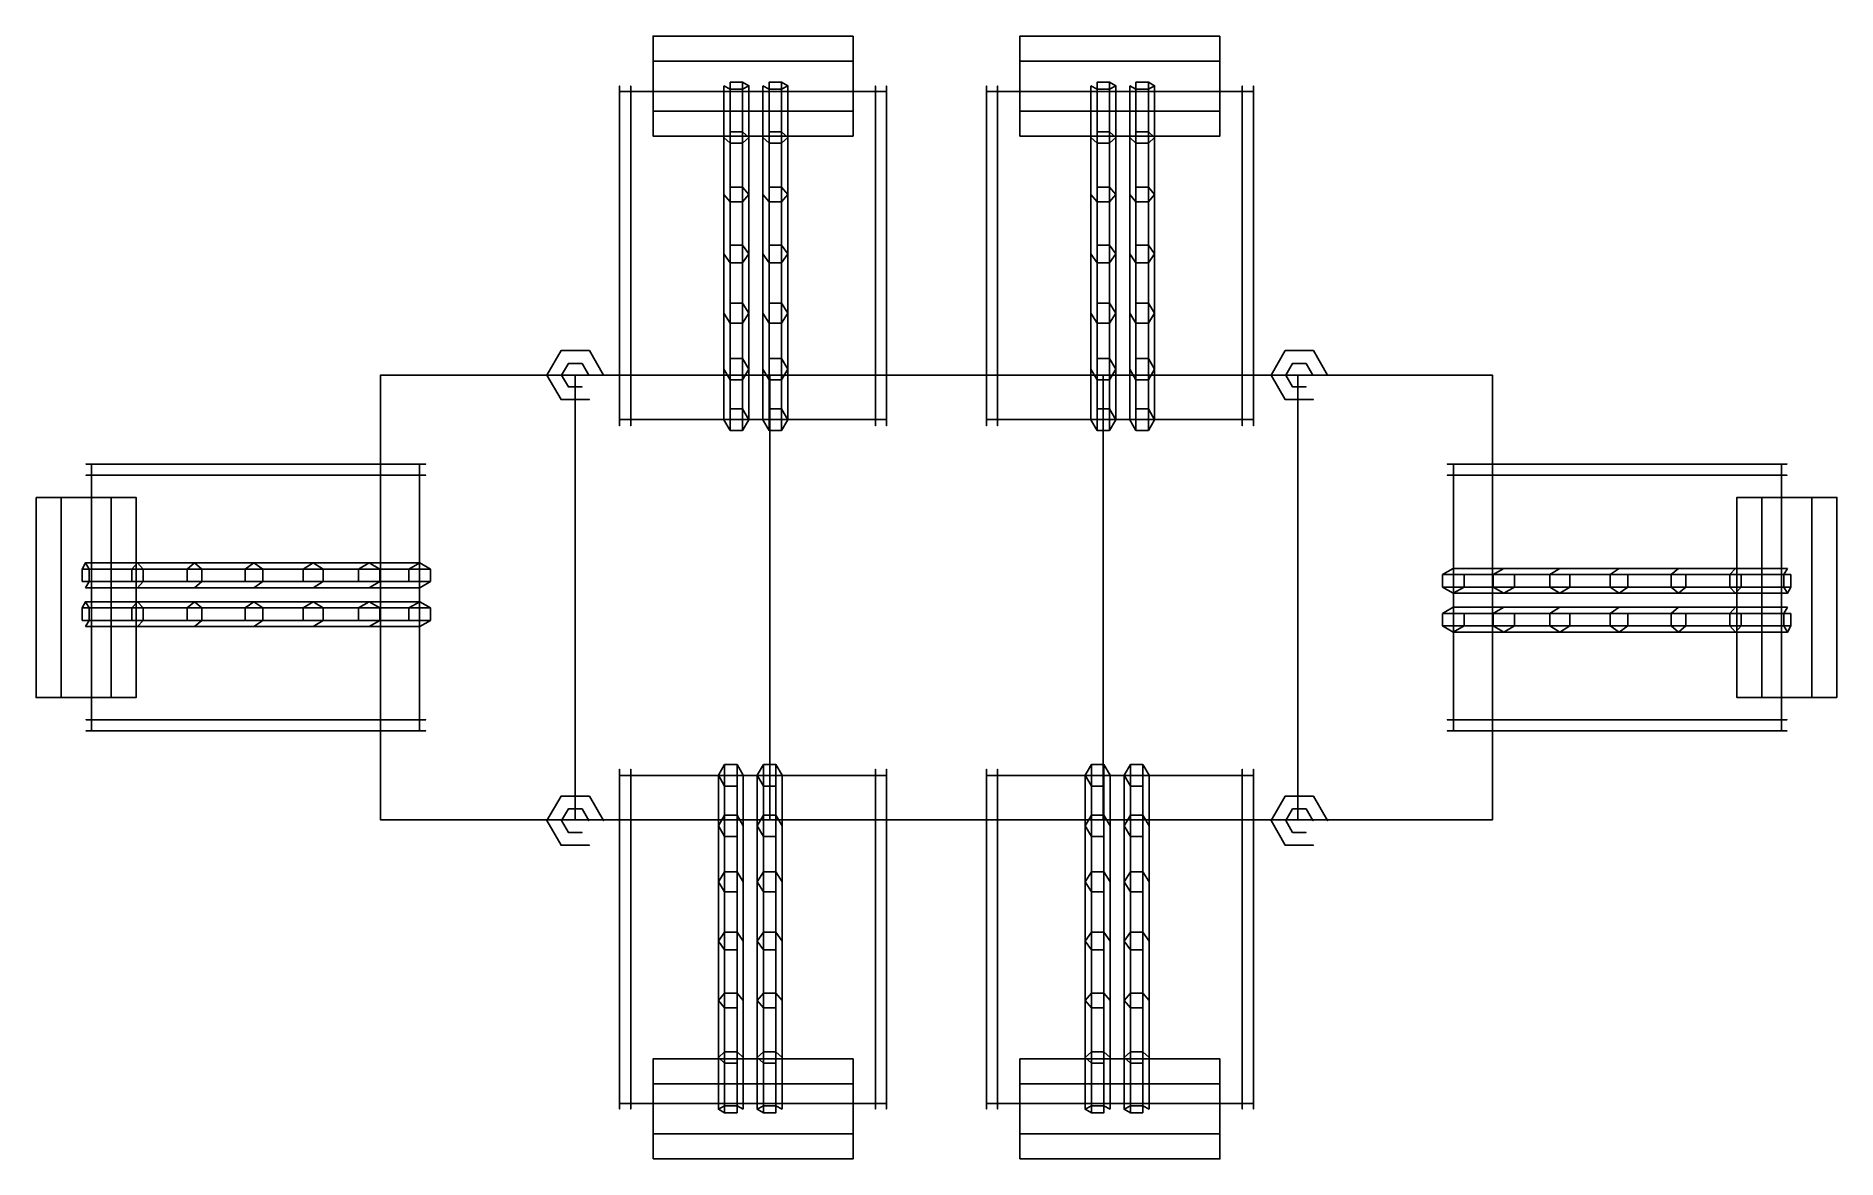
# Model space of a CAD drawing. Extents: x -262 to 62, y -61 to 141.
import ezdxf

# ---------------------------------------------------------------- set-up
doc = ezdxf.new("R2010")
doc.units = 0
doc.header["$LTSCALE"] = 20
doc.header["$MEASUREMENT"] = 0
doc.layers.get('0').update_dxf_attribs({"linetype": 'CONTINUOUS'})

msp = doc.modelspace()

# ---------------------------------------------------------------- linework, layer by layer
at = {"color": 0, "linetype": 'BYBLOCK', "extrusion": (1, 0, 0)}
for p, q in [((-157, 72, 59), (-157, 131, 57)), ((-109, 72, 59), (-109, 131, 57)), ((-109, 72, 59), (-109, 131, 57)), ((-91, 72, 59), (-91, 131, 57)), ((-43, 72, 59), (-43, 131, 57)), ((-43, 72, 59), (-43, 131, 57))]:
    msp.add_line(p, q, dxfattribs=at)
at = {"color": 0, "linetype": 'BYBLOCK'}
for p, q in [((-165, 0, 78), (-165, 80, 78)), ((-130, 0, 78.2), (-130, 80, 78.2)), ((-70, 80, 78.2), (-70, 0, 78.2)), ((-35, 0, 78), (-35, 80, 78))]:
    msp.add_line(p, q, dxfattribs=at)
at = {"color": 0, "linetype": 'BYBLOCK', "extrusion": (0, 1, 0)}
for p, q in [((-193, 64, 59), (-252, 64, 57)), ((-193, 64, 59), (-252, 64, 57)), ((-193, 16, 59), (-252, 16, 57))]:
    msp.add_line(p, q, dxfattribs=at)
at = {"color": 0, "linetype": 'BYBLOCK', "extrusion": (0, -1, 0)}
for p, q in [((-7, 64, 59), (52, 64, 57)), ((-7, 16, 59), (52, 16, 57)), ((-7, 16, 59), (52, 16, 57))]:
    msp.add_line(p, q, dxfattribs=at)
at = {"color": 0, "linetype": 'BYBLOCK', "extrusion": (-1, 0, 0)}
for p, q in [((-157, 8, 59), (-157, -51, 57)), ((-157, 8, 59), (-157, -51, 57)), ((-109, 8, 59), (-109, -51, 57)), ((-91, 8, 59), (-91, -51, 57)), ((-91, 8, 59), (-91, -51, 57)), ((-43, 8, 59), (-43, -51, 57))]:
    msp.add_line(p, q, dxfattribs=at)
at = {"color": 0, "linetype": 'BYBLOCK', "extrusion": (1, 0, 0)}
for elevation in [-157, -155, -111, -109, -91, -89, -45, -43]:
    msp.add_lwpolyline([(131, 81), (132, 81), (132, 0), (70.9, 0), (70.9, 58.59), (72, 58.59), (72, 1), (131, 1)], close=True, dxfattribs=dict(at, elevation=elevation))
at = {"color": 0, "linetype": 'BYBLOCK', "extrusion": (0, 1, 0)}
for elevation in [64, 62, 18, 16]:
    msp.add_lwpolyline([(252, 81), (253, 81), (253, 0), (191.9, 0), (191.9, 58.59), (193, 58.59), (193, 1), (252, 1)], close=True, dxfattribs=dict(at, elevation=elevation))
at = {"color": 0, "linetype": 'BYBLOCK', "extrusion": (0, -1, 0)}
for elevation in [-64, -62, -18, -16]:
    msp.add_lwpolyline([(52, 81), (53, 81), (53, 0), (-8.1, 0), (-8.1, 58.59), (-7, 58.59), (-7, 1), (52, 1)], close=True, dxfattribs=dict(at, elevation=elevation))
at = {"color": 0, "linetype": 'BYBLOCK', "extrusion": (-1, 0, 0)}
for elevation in [157, 155, 111, 109, 91, 89, 45, 43]:
    msp.add_lwpolyline([(51, 81), (52, 81), (52, 0), (-9.1, 0), (-9.1, 58.59), (-8, 58.59), (-8, 1), (51, 1)], close=True, dxfattribs=dict(at, elevation=elevation))
at = {"color": 0, "linetype": 'BYBLOCK'}
for points in [[(-109, 72, 59), (-157, 72, 59), (-157, 131, 57), (-109, 131, 57)], [(-109, 72, 59), (-157, 72, 59), (-157, 131, 57), (-109, 131, 57)], [(-109, 72, 59), (-157, 72, 59), (-157, 131, 57), (-109, 131, 57)], [(-109, 72, 61), (-157, 72, 61), (-157, 131, 59), (-109, 131, 59)], [(-157, 72, 61), (-157, 72, 58.59), (-157, 131, 57), (-157, 131, 59)], [(-157, 131, 59), (-157, 131, 57), (-109, 131, 56.87), (-109, 131, 59)], [(-109, 131, 57), (-109, 72, 59), (-109, 72, 61), (-109, 131, 59)], [(-43, 72, 59), (-91, 72, 59), (-91, 131, 57), (-43, 131, 57)], [(-43, 72, 59), (-91, 72, 59), (-91, 131, 57), (-43, 131, 57)], [(-43, 72, 59), (-91, 72, 59), (-91, 131, 57), (-43, 131, 57)], [(-43, 72, 61), (-91, 72, 61), (-91, 131, 59), (-43, 131, 59)], [(-91, 72, 61), (-91, 72, 58.59), (-91, 131, 57), (-91, 131, 59)], [(-91, 131, 59), (-91, 131, 57), (-43, 131, 56.87), (-43, 131, 59)], [(-43, 131, 57), (-43, 72, 59), (-43, 72, 61), (-43, 131, 59)], [(-200, 0, 78), (-200, 80, 78), (0, 80, 78), (0, 0, 78)], [(-200, 0, 78), (-200, 80, 78), (0, 80, 78), (0, 0, 78)], [(-200, 0, 78), (-200, 80, 78), (0, 80, 78), (0, 0, 78)], [(-200, 80, 78), (0, 80, 78), (0, 80, 74), (-200, 80, 74)], [(-200, 0, 78), (-200, 80, 78), (-200, 80, 74), (-200, 0, 74)], [(0, 0, 78), (0, 80, 78), (0, 80, 74), (0, 0, 74)], [(-109, 72, 61), (-157, 72, 61), (-157, 72, 58.59), (-109, 72, 58.59)], [(-43, 72, 61), (-91, 72, 61), (-91, 72, 58.59), (-43, 72, 58.59)], [(-193, 64, 59), (-193, 16, 59), (-252, 16, 57), (-252, 64, 57)], [(-193, 64, 59), (-193, 16, 59), (-252, 16, 57), (-252, 64, 57)], [(-193, 64, 59), (-193, 16, 59), (-252, 16, 57), (-252, 64, 57)], [(-193, 64, 61), (-193, 16, 61), (-252, 16, 59), (-252, 64, 59)], [(-252, 16, 59), (-252, 16, 57), (-252, 64, 56.87), (-252, 64, 59)], [(-252, 64, 57), (-193, 64, 59), (-193, 64, 61), (-252, 64, 59)], [(-193, 64, 61), (-193, 16, 61), (-193, 16, 58.59), (-193, 64, 58.59)], [(-7, 16, 59), (-7, 64, 59), (52, 64, 57), (52, 16, 57)], [(-7, 16, 59), (-7, 64, 59), (52, 64, 57), (52, 16, 57)], [(-7, 16, 59), (-7, 64, 59), (52, 64, 57), (52, 16, 57)], [(-7, 16, 61), (-7, 64, 61), (52, 64, 59), (52, 16, 59)], [(-7, 64, 61), (-7, 64, 58.59), (52, 64, 57), (52, 64, 59)], [(-7, 16, 61), (-7, 64, 61), (-7, 64, 58.59), (-7, 16, 58.59)], [(52, 64, 59), (52, 64, 57), (52, 16, 56.87), (52, 16, 59)], [(-193, 16, 61), (-193, 16, 58.59), (-252, 16, 57), (-252, 16, 59)], [(52, 16, 57), (-7, 16, 59), (-7, 16, 61), (52, 16, 59)], [(-157, 8, 59), (-109, 8, 59), (-109, -51, 57), (-157, -51, 57)], [(-157, 8, 59), (-109, 8, 59), (-109, -51, 57), (-157, -51, 57)], [(-157, 8, 59), (-109, 8, 59), (-109, -51, 57), (-157, -51, 57)], [(-157, 8, 61), (-109, 8, 61), (-109, -51, 59), (-157, -51, 59)], [(-157, 8, 61), (-109, 8, 61), (-109, 8, 58.59), (-157, 8, 58.59)], [(-157, -51, 57), (-157, 8, 59), (-157, 8, 61), (-157, -51, 59)], [(-109, 8, 61), (-109, 8, 58.59), (-109, -51, 57), (-109, -51, 59)], [(-91, 8, 59), (-43, 8, 59), (-43, -51, 57), (-91, -51, 57)], [(-91, 8, 59), (-43, 8, 59), (-43, -51, 57), (-91, -51, 57)], [(-91, 8, 59), (-43, 8, 59), (-43, -51, 57), (-91, -51, 57)], [(-91, 8, 61), (-43, 8, 61), (-43, -51, 59), (-91, -51, 59)], [(-91, 8, 61), (-43, 8, 61), (-43, 8, 58.59), (-91, 8, 58.59)], [(-91, -51, 57), (-91, 8, 59), (-91, 8, 61), (-91, -51, 59)], [(-43, 8, 61), (-43, 8, 58.59), (-43, -51, 57), (-43, -51, 59)], [(-200, 0, 78), (0, 0, 78), (0, 0, 74), (-200, 0, 74)], [(-109, -51, 59), (-109, -51, 57), (-157, -51, 56.87), (-157, -51, 59)], [(-43, -51, 59), (-43, -51, 57), (-91, -51, 56.87), (-91, -51, 59)]]:
    msp.add_3dface(points, dxfattribs=at)

# ---------------------------------------------------------------- meshes
mesh = msp.add_polymesh((2, 6), dxfattribs=dict(at, n_close=True))
for k, corner in enumerate([(-115, 141, 80.87), (-115, 136.5, 88.67), (-115, 127.5, 88.67), (-115, 123, 80.87), (-115, 127.5, 73.08), (-115, 136.5, 73.08), (-151, 141, 80.87), (-151, 136.5, 88.67), (-151, 127.5, 88.67), (-151, 123, 80.87), (-151, 127.5, 73.08), (-151, 136.5, 73.08)]):
    mesh.set_mesh_vertex(divmod(k, 6), corner)
mesh = msp.add_polymesh((2, 6), dxfattribs=dict(at, n_close=True))
for k, corner in enumerate([(-49, 141, 80.87), (-49, 136.5, 88.67), (-49, 127.5, 88.67), (-49, 123, 80.87), (-49, 127.5, 73.08), (-49, 136.5, 73.08), (-85, 141, 80.87), (-85, 136.5, 88.67), (-85, 127.5, 88.67), (-85, 123, 80.87), (-85, 127.5, 73.08), (-85, 136.5, 73.08)]):
    mesh.set_mesh_vertex(divmod(k, 6), corner)
mesh = msp.add_polymesh((7, 6), dxfattribs=dict(at, n_close=True))
for k, corner in enumerate([(-138.24, 132.07, 57.1), (-137.12, 131.44, 55.27), (-134.88, 131.44, 55.27), (-133.76, 132.07, 57.1), (-134.88, 132.69, 58.93), (-137.12, 132.69, 58.93), (-138.24, 122.73, 51.81), (-137.12, 121.73, 50.16), (-134.88, 121.73, 50.16), (-133.76, 122.73, 51.81), (-134.88, 123.74, 53.47), (-137.12, 123.74, 53.47), (-138.24, 112.49, 48.64), (-137.12, 111.15, 47.24), (-134.88, 111.15, 47.24), (-133.76, 112.49, 48.64), (-134.88, 113.82, 50.05), (-137.12, 113.82, 50.05), (-138.24, 101.8, 47.73), (-137.12, 100.19, 46.65), (-134.88, 100.19, 46.65), (-133.76, 101.8, 47.73), (-134.88, 103.4, 48.82), (-137.12, 103.4, 48.82), (-138.24, 91.16, 49.13), (-137.12, 89.36, 48.41), (-134.88, 89.36, 48.41), (-133.76, 91.16, 49.13), (-134.88, 92.96, 49.84), (-137.12, 92.96, 49.84), (-138.24, 81.07, 52.76), (-137.12, 79.16, 52.44), (-134.88, 79.16, 52.44), (-133.76, 81.07, 52.76), (-134.88, 82.98, 53.08), (-137.12, 82.98, 53.08), (-138.24, 71.98, 58.47), (-137.12, 70.05, 58.57), (-134.88, 70.05, 58.57), (-133.76, 71.98, 58.47), (-134.88, 73.92, 58.37), (-137.12, 73.92, 58.37)]):
    mesh.set_mesh_vertex(divmod(k, 6), corner)
mesh = msp.add_polymesh((7, 6), dxfattribs=dict(at, n_close=True))
for k, corner in enumerate([(-131.24, 132.07, 57.1), (-130.12, 131.44, 55.27), (-127.88, 131.44, 55.27), (-126.76, 132.07, 57.1), (-127.88, 132.69, 58.93), (-130.12, 132.69, 58.93), (-131.24, 122.73, 51.81), (-130.12, 121.73, 50.16), (-127.88, 121.73, 50.16), (-126.76, 122.73, 51.81), (-127.88, 123.74, 53.47), (-130.12, 123.74, 53.47), (-131.24, 112.49, 48.64), (-130.12, 111.15, 47.24), (-127.88, 111.15, 47.24), (-126.76, 112.49, 48.64), (-127.88, 113.82, 50.05), (-130.12, 113.82, 50.05), (-131.24, 101.8, 47.73), (-130.12, 100.19, 46.65), (-127.88, 100.19, 46.65), (-126.76, 101.8, 47.73), (-127.88, 103.4, 48.82), (-130.12, 103.4, 48.82), (-131.24, 91.16, 49.13), (-130.12, 89.36, 48.41), (-127.88, 89.36, 48.41), (-126.76, 91.16, 49.13), (-127.88, 92.96, 49.84), (-130.12, 92.96, 49.84), (-131.24, 81.07, 52.76), (-130.12, 79.16, 52.44), (-127.88, 79.16, 52.44), (-126.76, 81.07, 52.76), (-127.88, 82.98, 53.08), (-130.12, 82.98, 53.08), (-131.24, 71.98, 58.47), (-130.12, 70.05, 58.57), (-127.88, 70.05, 58.57), (-126.76, 71.98, 58.47), (-127.88, 73.92, 58.37), (-130.12, 73.92, 58.37)]):
    mesh.set_mesh_vertex(divmod(k, 6), corner)
mesh = msp.add_polymesh((7, 6), dxfattribs=dict(at, n_close=True))
for k, corner in enumerate([(-72.24, 132.07, 57.1), (-71.12, 131.44, 55.27), (-68.88, 131.44, 55.27), (-67.76, 132.07, 57.1), (-68.88, 132.69, 58.93), (-71.12, 132.69, 58.93), (-72.24, 122.73, 51.81), (-71.12, 121.73, 50.16), (-68.88, 121.73, 50.16), (-67.76, 122.73, 51.81), (-68.88, 123.74, 53.47), (-71.12, 123.74, 53.47), (-72.24, 112.49, 48.64), (-71.12, 111.15, 47.24), (-68.88, 111.15, 47.24), (-67.76, 112.49, 48.64), (-68.88, 113.82, 50.05), (-71.12, 113.82, 50.05), (-72.24, 101.8, 47.73), (-71.12, 100.19, 46.65), (-68.88, 100.19, 46.65), (-67.76, 101.8, 47.73), (-68.88, 103.4, 48.82), (-71.12, 103.4, 48.82), (-72.24, 91.16, 49.13), (-71.12, 89.36, 48.41), (-68.88, 89.36, 48.41), (-67.76, 91.16, 49.13), (-68.88, 92.96, 49.84), (-71.12, 92.96, 49.84), (-72.24, 81.07, 52.76), (-71.12, 79.16, 52.44), (-68.88, 79.16, 52.44), (-67.76, 81.07, 52.76), (-68.88, 82.98, 53.08), (-71.12, 82.98, 53.08), (-72.24, 71.98, 58.47), (-71.12, 70.05, 58.57), (-68.88, 70.05, 58.57), (-67.76, 71.98, 58.47), (-68.88, 73.92, 58.37), (-71.12, 73.92, 58.37)]):
    mesh.set_mesh_vertex(divmod(k, 6), corner)
mesh = msp.add_polymesh((7, 6), dxfattribs=dict(at, n_close=True))
for k, corner in enumerate([(-65.24, 132.07, 57.1), (-64.12, 131.44, 55.27), (-61.88, 131.44, 55.27), (-60.76, 132.07, 57.1), (-61.88, 132.69, 58.93), (-64.12, 132.69, 58.93), (-65.24, 122.73, 51.81), (-64.12, 121.73, 50.16), (-61.88, 121.73, 50.16), (-60.76, 122.73, 51.81), (-61.88, 123.74, 53.47), (-64.12, 123.74, 53.47), (-65.24, 112.49, 48.64), (-64.12, 111.15, 47.24), (-61.88, 111.15, 47.24), (-60.76, 112.49, 48.64), (-61.88, 113.82, 50.05), (-64.12, 113.82, 50.05), (-65.24, 101.8, 47.73), (-64.12, 100.19, 46.65), (-61.88, 100.19, 46.65), (-60.76, 101.8, 47.73), (-61.88, 103.4, 48.82), (-64.12, 103.4, 48.82), (-65.24, 91.16, 49.13), (-64.12, 89.36, 48.41), (-61.88, 89.36, 48.41), (-60.76, 91.16, 49.13), (-61.88, 92.96, 49.84), (-64.12, 92.96, 49.84), (-65.24, 81.07, 52.76), (-64.12, 79.16, 52.44), (-61.88, 79.16, 52.44), (-60.76, 81.07, 52.76), (-61.88, 82.98, 53.08), (-64.12, 82.98, 53.08), (-65.24, 71.98, 58.47), (-64.12, 70.05, 58.57), (-61.88, 70.05, 58.57), (-60.76, 71.98, 58.47), (-61.88, 73.92, 58.37), (-64.12, 73.92, 58.37)]):
    mesh.set_mesh_vertex(divmod(k, 6), corner)
mesh = msp.add_polymesh((2, 6), dxfattribs=dict(at, n_close=True))
for k, corner in enumerate([(-159.91, 80, 74), (-162.45, 84.41, 74), (-167.55, 84.41, 74), (-170.09, 80, 74), (-167.55, 75.59, 74), (-162.45, 75.59, 74), (-159.91, 80), (-162.45, 84.41), (-167.55, 84.41), (-170.09, 80), (-167.55, 75.59), (-162.45, 75.59)]):
    mesh.set_mesh_vertex(divmod(k, 6), corner)
mesh = msp.add_polymesh((2, 6), dxfattribs=dict(at, n_close=True))
for k, corner in enumerate([(-29.63, 80, 74), (-32.18, 84.41, 74), (-37.27, 84.41, 74), (-39.82, 80, 74), (-37.27, 75.59, 74), (-32.18, 75.59, 74), (-29.63, 80), (-32.18, 84.41), (-37.27, 84.41), (-39.82, 80), (-37.27, 75.59), (-32.18, 75.59)]):
    mesh.set_mesh_vertex(divmod(k, 6), corner)
mesh = msp.add_polymesh((2, 6), dxfattribs=dict(at, n_close=True))
for k, corner in enumerate([(-162.55, 80, 74), (-163.77, 82.12, 74), (-166.23, 82.12, 74), (-167.45, 80, 74), (-166.23, 77.88, 74), (-163.77, 77.88, 74), (-162.55, 80), (-163.77, 82.12), (-166.23, 82.12), (-167.45, 80), (-166.23, 77.88), (-163.77, 77.88)]):
    mesh.set_mesh_vertex(divmod(k, 6), corner)
mesh = msp.add_polymesh((2, 6), dxfattribs=dict(at, n_close=True))
for k, corner in enumerate([(-32.27, 80, 74), (-33.5, 82.12, 74), (-35.95, 82.12, 74), (-37.18, 80, 74), (-35.95, 77.88, 74), (-33.5, 77.88, 74), (-32.27, 80), (-33.5, 82.12), (-35.95, 82.12), (-37.18, 80), (-35.95, 77.88), (-33.5, 77.88)]):
    mesh.set_mesh_vertex(divmod(k, 6), corner)
mesh = msp.add_polymesh((2, 6), dxfattribs=dict(at, n_close=True))
for k, corner in enumerate([(-262, 58, 80.87), (-257.5, 58, 88.67), (-248.5, 58, 88.67), (-244, 58, 80.87), (-248.5, 58, 73.08), (-257.5, 58, 73.08), (-262, 22, 80.87), (-257.5, 22, 88.67), (-248.5, 22, 88.67), (-244, 22, 80.87), (-248.5, 22, 73.08), (-257.5, 22, 73.08)]):
    mesh.set_mesh_vertex(divmod(k, 6), corner)
mesh = msp.add_polymesh((2, 6), dxfattribs=dict(at, n_close=True))
for k, corner in enumerate([(62, 22, 80.87), (57.5, 22, 88.67), (48.5, 22, 88.67), (44, 22, 80.87), (48.5, 22, 73.08), (57.5, 22, 73.08), (62, 58, 80.87), (57.5, 58, 88.67), (48.5, 58, 88.67), (44, 58, 80.87), (48.5, 58, 73.08), (57.5, 58, 73.08)]):
    mesh.set_mesh_vertex(divmod(k, 6), corner)
mesh = msp.add_polymesh((7, 6), dxfattribs=dict(at, n_close=True))
for k, corner in enumerate([(-253.07, 41.76, 57.1), (-252.44, 42.88, 55.27), (-252.44, 45.12, 55.27), (-253.07, 46.24, 57.1), (-253.69, 45.12, 58.93), (-253.69, 42.88, 58.93), (-243.73, 41.76, 51.81), (-242.73, 42.88, 50.16), (-242.73, 45.12, 50.16), (-243.73, 46.24, 51.81), (-244.74, 45.12, 53.47), (-244.74, 42.88, 53.47), (-233.49, 41.76, 48.64), (-232.15, 42.88, 47.24), (-232.15, 45.12, 47.24), (-233.49, 46.24, 48.64), (-234.82, 45.12, 50.05), (-234.82, 42.88, 50.05), (-222.8, 41.76, 47.73), (-221.19, 42.88, 46.65), (-221.19, 45.12, 46.65), (-222.8, 46.24, 47.73), (-224.4, 45.12, 48.82), (-224.4, 42.88, 48.82), (-212.16, 41.76, 49.13), (-210.36, 42.88, 48.41), (-210.36, 45.12, 48.41), (-212.16, 46.24, 49.13), (-213.96, 45.12, 49.84), (-213.96, 42.88, 49.84), (-202.07, 41.76, 52.76), (-200.16, 42.88, 52.44), (-200.16, 45.12, 52.44), (-202.07, 46.24, 52.76), (-203.98, 45.12, 53.08), (-203.98, 42.88, 53.08), (-192.98, 41.76, 58.47), (-191.05, 42.88, 58.57), (-191.05, 45.12, 58.57), (-192.98, 46.24, 58.47), (-194.92, 45.12, 58.37), (-194.92, 42.88, 58.37)]):
    mesh.set_mesh_vertex(divmod(k, 6), corner)
mesh = msp.add_polymesh((7, 6), dxfattribs=dict(at, n_close=True))
for k, corner in enumerate([(53.07, 45.24, 57.1), (52.44, 44.12, 55.27), (52.44, 41.88, 55.27), (53.07, 40.76, 57.1), (53.69, 41.88, 58.93), (53.69, 44.12, 58.93), (43.73, 45.24, 51.81), (42.73, 44.12, 50.16), (42.73, 41.88, 50.16), (43.73, 40.76, 51.81), (44.74, 41.88, 53.47), (44.74, 44.12, 53.47), (33.49, 45.24, 48.64), (32.15, 44.12, 47.24), (32.15, 41.88, 47.24), (33.49, 40.76, 48.64), (34.82, 41.88, 50.05), (34.82, 44.12, 50.05), (22.8, 45.24, 47.73), (21.19, 44.12, 46.65), (21.19, 41.88, 46.65), (22.8, 40.76, 47.73), (24.4, 41.88, 48.82), (24.4, 44.12, 48.82), (12.16, 45.24, 49.13), (10.36, 44.12, 48.41), (10.36, 41.88, 48.41), (12.16, 40.76, 49.13), (13.96, 41.88, 49.84), (13.96, 44.12, 49.84), (2.07, 45.24, 52.76), (0.16, 44.12, 52.44), (0.16, 41.88, 52.44), (2.07, 40.76, 52.76), (3.98, 41.88, 53.08), (3.98, 44.12, 53.08), (-7.02, 45.24, 58.47), (-8.95, 44.12, 58.57), (-8.95, 41.88, 58.57), (-7.02, 40.76, 58.47), (-5.08, 41.88, 58.37), (-5.08, 44.12, 58.37)]):
    mesh.set_mesh_vertex(divmod(k, 6), corner)
mesh = msp.add_polymesh((7, 6), dxfattribs=dict(at, n_close=True))
for k, corner in enumerate([(-253.07, 34.76, 57.1), (-252.44, 35.88, 55.27), (-252.44, 38.12, 55.27), (-253.07, 39.24, 57.1), (-253.69, 38.12, 58.93), (-253.69, 35.88, 58.93), (-243.73, 34.76, 51.81), (-242.73, 35.88, 50.16), (-242.73, 38.12, 50.16), (-243.73, 39.24, 51.81), (-244.74, 38.12, 53.47), (-244.74, 35.88, 53.47), (-233.49, 34.76, 48.64), (-232.15, 35.88, 47.24), (-232.15, 38.12, 47.24), (-233.49, 39.24, 48.64), (-234.82, 38.12, 50.05), (-234.82, 35.88, 50.05), (-222.8, 34.76, 47.73), (-221.19, 35.88, 46.65), (-221.19, 38.12, 46.65), (-222.8, 39.24, 47.73), (-224.4, 38.12, 48.82), (-224.4, 35.88, 48.82), (-212.16, 34.76, 49.13), (-210.36, 35.88, 48.41), (-210.36, 38.12, 48.41), (-212.16, 39.24, 49.13), (-213.96, 38.12, 49.84), (-213.96, 35.88, 49.84), (-202.07, 34.76, 52.76), (-200.16, 35.88, 52.44), (-200.16, 38.12, 52.44), (-202.07, 39.24, 52.76), (-203.98, 38.12, 53.08), (-203.98, 35.88, 53.08), (-192.98, 34.76, 58.47), (-191.05, 35.88, 58.57), (-191.05, 38.12, 58.57), (-192.98, 39.24, 58.47), (-194.92, 38.12, 58.37), (-194.92, 35.88, 58.37)]):
    mesh.set_mesh_vertex(divmod(k, 6), corner)
mesh = msp.add_polymesh((7, 6), dxfattribs=dict(at, n_close=True))
for k, corner in enumerate([(53.07, 38.24, 57.1), (52.44, 37.12, 55.27), (52.44, 34.88, 55.27), (53.07, 33.76, 57.1), (53.69, 34.88, 58.93), (53.69, 37.12, 58.93), (43.73, 38.24, 51.81), (42.73, 37.12, 50.16), (42.73, 34.88, 50.16), (43.73, 33.76, 51.81), (44.74, 34.88, 53.47), (44.74, 37.12, 53.47), (33.49, 38.24, 48.64), (32.15, 37.12, 47.24), (32.15, 34.88, 47.24), (33.49, 33.76, 48.64), (34.82, 34.88, 50.05), (34.82, 37.12, 50.05), (22.8, 38.24, 47.73), (21.19, 37.12, 46.65), (21.19, 34.88, 46.65), (22.8, 33.76, 47.73), (24.4, 34.88, 48.82), (24.4, 37.12, 48.82), (12.16, 38.24, 49.13), (10.36, 37.12, 48.41), (10.36, 34.88, 48.41), (12.16, 33.76, 49.13), (13.96, 34.88, 49.84), (13.96, 37.12, 49.84), (2.07, 38.24, 52.76), (0.16, 37.12, 52.44), (0.16, 34.88, 52.44), (2.07, 33.76, 52.76), (3.98, 34.88, 53.08), (3.98, 37.12, 53.08), (-7.02, 38.24, 58.47), (-8.95, 37.12, 58.57), (-8.95, 34.88, 58.57), (-7.02, 33.76, 58.47), (-5.08, 34.88, 58.37), (-5.08, 37.12, 58.37)]):
    mesh.set_mesh_vertex(divmod(k, 6), corner)
mesh = msp.add_polymesh((7, 6), dxfattribs=dict(at, n_close=True))
for k, corner in enumerate([(-134.76, -52.07, 57.1), (-135.88, -51.44, 55.27), (-138.12, -51.44, 55.27), (-139.24, -52.07, 57.1), (-138.12, -52.69, 58.93), (-135.88, -52.69, 58.93), (-134.76, -42.73, 51.81), (-135.88, -41.73, 50.16), (-138.12, -41.73, 50.16), (-139.24, -42.73, 51.81), (-138.12, -43.74, 53.47), (-135.88, -43.74, 53.47), (-134.76, -32.49, 48.64), (-135.88, -31.15, 47.24), (-138.12, -31.15, 47.24), (-139.24, -32.49, 48.64), (-138.12, -33.82, 50.05), (-135.88, -33.82, 50.05), (-134.76, -21.8, 47.73), (-135.88, -20.19, 46.65), (-138.12, -20.19, 46.65), (-139.24, -21.8, 47.73), (-138.12, -23.4, 48.82), (-135.88, -23.4, 48.82), (-134.76, -11.16, 49.13), (-135.88, -9.36, 48.41), (-138.12, -9.36, 48.41), (-139.24, -11.16, 49.13), (-138.12, -12.96, 49.84), (-135.88, -12.96, 49.84), (-134.76, -1.07, 52.76), (-135.88, 0.84, 52.44), (-138.12, 0.84, 52.44), (-139.24, -1.07, 52.76), (-138.12, -2.98, 53.08), (-135.88, -2.98, 53.08), (-134.76, 8.02, 58.47), (-135.88, 9.95, 58.57), (-138.12, 9.95, 58.57), (-139.24, 8.02, 58.47), (-138.12, 6.08, 58.37), (-135.88, 6.08, 58.37)]):
    mesh.set_mesh_vertex(divmod(k, 6), corner)
mesh = msp.add_polymesh((7, 6), dxfattribs=dict(at, n_close=True))
for k, corner in enumerate([(-127.76, -52.07, 57.1), (-128.88, -51.44, 55.27), (-131.12, -51.44, 55.27), (-132.24, -52.07, 57.1), (-131.12, -52.69, 58.93), (-128.88, -52.69, 58.93), (-127.76, -42.73, 51.81), (-128.88, -41.73, 50.16), (-131.12, -41.73, 50.16), (-132.24, -42.73, 51.81), (-131.12, -43.74, 53.47), (-128.88, -43.74, 53.47), (-127.76, -32.49, 48.64), (-128.88, -31.15, 47.24), (-131.12, -31.15, 47.24), (-132.24, -32.49, 48.64), (-131.12, -33.82, 50.05), (-128.88, -33.82, 50.05), (-127.76, -21.8, 47.73), (-128.88, -20.19, 46.65), (-131.12, -20.19, 46.65), (-132.24, -21.8, 47.73), (-131.12, -23.4, 48.82), (-128.88, -23.4, 48.82), (-127.76, -11.16, 49.13), (-128.88, -9.36, 48.41), (-131.12, -9.36, 48.41), (-132.24, -11.16, 49.13), (-131.12, -12.96, 49.84), (-128.88, -12.96, 49.84), (-127.76, -1.07, 52.76), (-128.88, 0.84, 52.44), (-131.12, 0.84, 52.44), (-132.24, -1.07, 52.76), (-131.12, -2.98, 53.08), (-128.88, -2.98, 53.08), (-127.76, 8.02, 58.47), (-128.88, 9.95, 58.57), (-131.12, 9.95, 58.57), (-132.24, 8.02, 58.47), (-131.12, 6.08, 58.37), (-128.88, 6.08, 58.37)]):
    mesh.set_mesh_vertex(divmod(k, 6), corner)
mesh = msp.add_polymesh((7, 6), dxfattribs=dict(at, n_close=True))
for k, corner in enumerate([(-68.76, -52.07, 57.1), (-69.88, -51.44, 55.27), (-72.12, -51.44, 55.27), (-73.24, -52.07, 57.1), (-72.12, -52.69, 58.93), (-69.88, -52.69, 58.93), (-68.76, -42.73, 51.81), (-69.88, -41.73, 50.16), (-72.12, -41.73, 50.16), (-73.24, -42.73, 51.81), (-72.12, -43.74, 53.47), (-69.88, -43.74, 53.47), (-68.76, -32.49, 48.64), (-69.88, -31.15, 47.24), (-72.12, -31.15, 47.24), (-73.24, -32.49, 48.64), (-72.12, -33.82, 50.05), (-69.88, -33.82, 50.05), (-68.76, -21.8, 47.73), (-69.88, -20.19, 46.65), (-72.12, -20.19, 46.65), (-73.24, -21.8, 47.73), (-72.12, -23.4, 48.82), (-69.88, -23.4, 48.82), (-68.76, -11.16, 49.13), (-69.88, -9.36, 48.41), (-72.12, -9.36, 48.41), (-73.24, -11.16, 49.13), (-72.12, -12.96, 49.84), (-69.88, -12.96, 49.84), (-68.76, -1.07, 52.76), (-69.88, 0.84, 52.44), (-72.12, 0.84, 52.44), (-73.24, -1.07, 52.76), (-72.12, -2.98, 53.08), (-69.88, -2.98, 53.08), (-68.76, 8.02, 58.47), (-69.88, 9.95, 58.57), (-72.12, 9.95, 58.57), (-73.24, 8.02, 58.47), (-72.12, 6.08, 58.37), (-69.88, 6.08, 58.37)]):
    mesh.set_mesh_vertex(divmod(k, 6), corner)
mesh = msp.add_polymesh((7, 6), dxfattribs=dict(at, n_close=True))
for k, corner in enumerate([(-61.76, -52.07, 57.1), (-62.88, -51.44, 55.27), (-65.12, -51.44, 55.27), (-66.24, -52.07, 57.1), (-65.12, -52.69, 58.93), (-62.88, -52.69, 58.93), (-61.76, -42.73, 51.81), (-62.88, -41.73, 50.16), (-65.12, -41.73, 50.16), (-66.24, -42.73, 51.81), (-65.12, -43.74, 53.47), (-62.88, -43.74, 53.47), (-61.76, -32.49, 48.64), (-62.88, -31.15, 47.24), (-65.12, -31.15, 47.24), (-66.24, -32.49, 48.64), (-65.12, -33.82, 50.05), (-62.88, -33.82, 50.05), (-61.76, -21.8, 47.73), (-62.88, -20.19, 46.65), (-65.12, -20.19, 46.65), (-66.24, -21.8, 47.73), (-65.12, -23.4, 48.82), (-62.88, -23.4, 48.82), (-61.76, -11.16, 49.13), (-62.88, -9.36, 48.41), (-65.12, -9.36, 48.41), (-66.24, -11.16, 49.13), (-65.12, -12.96, 49.84), (-62.88, -12.96, 49.84), (-61.76, -1.07, 52.76), (-62.88, 0.84, 52.44), (-65.12, 0.84, 52.44), (-66.24, -1.07, 52.76), (-65.12, -2.98, 53.08), (-62.88, -2.98, 53.08), (-61.76, 8.02, 58.47), (-62.88, 9.95, 58.57), (-65.12, 9.95, 58.57), (-66.24, 8.02, 58.47), (-65.12, 6.08, 58.37), (-62.88, 6.08, 58.37)]):
    mesh.set_mesh_vertex(divmod(k, 6), corner)
mesh = msp.add_polymesh((2, 6), dxfattribs=dict(at, n_close=True))
for k, corner in enumerate([(-159.91, -0.14, 74), (-162.45, 4.27, 74), (-167.55, 4.27, 74), (-170.09, -0.14, 74), (-167.55, -4.56, 74), (-162.45, -4.56, 74), (-159.91, -0.14), (-162.45, 4.27), (-167.55, 4.27), (-170.09, -0.14), (-167.55, -4.56), (-162.45, -4.56)]):
    mesh.set_mesh_vertex(divmod(k, 6), corner)
mesh = msp.add_polymesh((2, 6), dxfattribs=dict(at, n_close=True))
for k, corner in enumerate([(-29.63, -0.14, 74), (-32.18, 4.27, 74), (-37.27, 4.27, 74), (-39.82, -0.14, 74), (-37.27, -4.56, 74), (-32.18, -4.56, 74), (-29.63, -0.14), (-32.18, 4.27), (-37.27, 4.27), (-39.82, -0.14), (-37.27, -4.56), (-32.18, -4.56)]):
    mesh.set_mesh_vertex(divmod(k, 6), corner)
mesh = msp.add_polymesh((2, 6), dxfattribs=dict(at, n_close=True))
for k, corner in enumerate([(-162.55, -0.14, 74), (-163.77, 1.98, 74), (-166.23, 1.98, 74), (-167.45, -0.14, 74), (-166.23, -2.27, 74), (-163.77, -2.27, 74), (-162.55, -0.14), (-163.77, 1.98), (-166.23, 1.98), (-167.45, -0.14), (-166.23, -2.27), (-163.77, -2.27)]):
    mesh.set_mesh_vertex(divmod(k, 6), corner)
mesh = msp.add_polymesh((2, 6), dxfattribs=dict(at, n_close=True))
for k, corner in enumerate([(-32.27, -0.14, 74), (-33.5, 1.98, 74), (-35.95, 1.98, 74), (-37.18, -0.14, 74), (-35.95, -2.27, 74), (-33.5, -2.27, 74), (-32.27, -0.14), (-33.5, 1.98), (-35.95, 1.98), (-37.18, -0.14), (-35.95, -2.27), (-33.5, -2.27)]):
    mesh.set_mesh_vertex(divmod(k, 6), corner)
mesh = msp.add_polymesh((2, 6), dxfattribs=dict(at, n_close=True))
for k, corner in enumerate([(-151, -61, 80.87), (-151, -56.5, 88.67), (-151, -47.5, 88.67), (-151, -43, 80.87), (-151, -47.5, 73.08), (-151, -56.5, 73.08), (-115, -61, 80.87), (-115, -56.5, 88.67), (-115, -47.5, 88.67), (-115, -43, 80.87), (-115, -47.5, 73.08), (-115, -56.5, 73.08)]):
    mesh.set_mesh_vertex(divmod(k, 6), corner)
mesh = msp.add_polymesh((2, 6), dxfattribs=dict(at, n_close=True))
for k, corner in enumerate([(-85, -61, 80.87), (-85, -56.5, 88.67), (-85, -47.5, 88.67), (-85, -43, 80.87), (-85, -47.5, 73.08), (-85, -56.5, 73.08), (-49, -61, 80.87), (-49, -56.5, 88.67), (-49, -47.5, 88.67), (-49, -43, 80.87), (-49, -47.5, 73.08), (-49, -56.5, 73.08)]):
    mesh.set_mesh_vertex(divmod(k, 6), corner)

doc.saveas('drawing.dxf')
